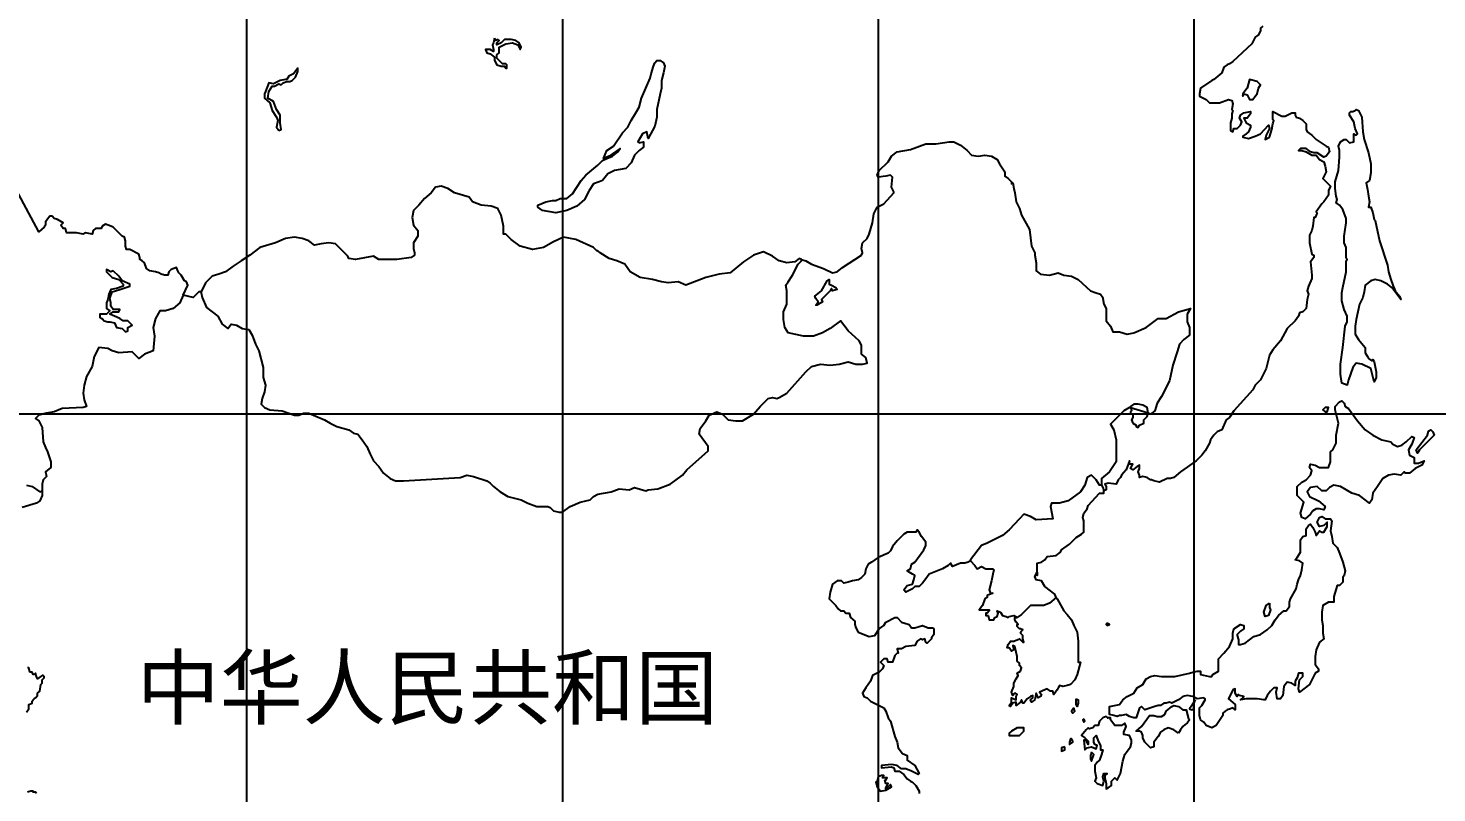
# Model space of a CAD drawing. Header units: millimetres. Extents: x 1844 to 27622, y 2629 to 17869.
# Drawn here: x 20211 to 24835, y 10247 to 12756 of the extents above; entities that cross this region are included whole.
import ezdxf
from ezdxf.enums import TextEntityAlignment as Align

# ---------------------------------------------------------------- set-up
doc = ezdxf.new("R2010")
doc.units = ezdxf.units.MM
for name, color, linetype in [('COUNTRY', 212, 'Continuous'), ('MAJOR_LAKE', 5, 'Continuous'), ('MINOR_LAKE', 7, 'Continuous'), ('OCEAN NAMES', 7, 'Continuous'), ('网格线', 251, 'Continuous')]:
    doc.layers.add(name, color=color, linetype=linetype)
doc.styles.get("Standard").update_dxf_attribs({"font": 'arial.ttf'})

msp = doc.modelspace()

# ---------------------------------------------------------------- linework, layer by layer
at = {"layer": 'COUNTRY', "linetype": 'Continuous', "lineweight": -3}
for points in [[(24264, 12763), (24256.7, 12755.7), (24256.7, 12748.4), (24249.4, 12733.8), (24238.5, 12726.5), (24227.5, 12704.6), (24165.5, 12646.2), (24154.6, 12638.9), (24147.3, 12635.2), (24136.3, 12627.9), (24129, 12609.7), (24103.5, 12587.8), (24096.2, 12584.2), (24059.7, 12558.6), (24056, 12540.4), (24056, 12533.1), (24077.9, 12522.1), (24088.9, 12511.2), (24121.7, 12511.2), (24150.9, 12522.1), (24161.9, 12518.5), (24165.5, 12507.5), (24161.9, 12489.3), (24165.5, 12485.6), (24161.9, 12474.7), (24161.9, 12460.1), (24158.2, 12445.5), (24158.2, 12419.9), (24165.5, 12416.3), (24169.2, 12427.2), (24180.1, 12427.2), (24191, 12438.2), (24194.7, 12449.1), (24187.4, 12460.1), (24191, 12471), (24202, 12478.3), (24223.9, 12482), (24223.9, 12474.7), (24212.9, 12460.1), (24202, 12460.1), (24209.3, 12445.5), (24223.9, 12438.2), (24223.9, 12430.9), (24216.6, 12416.3), (24209.3, 12409), (24198.3, 12401.7), (24198.3, 12398), (24216.6, 12394.4), (24238.5, 12401.7), (24256.7, 12409), (24282.3, 12438.2), (24285.9, 12427.2), (24275, 12405.3), (24271.3, 12390.7), (24285.9, 12398), (24293.2, 12423.6), (24296.9, 12441.8), (24300.5, 12452.8), (24296.9, 12456.4), (24296.9, 12482), (24326.1, 12467.4), (24337, 12467.4), (24358.9, 12478.3), (24366.2, 12478.3), (24369.9, 12478.3), (24369.9, 12471), (24373.5, 12463.7), (24384.5, 12460.1), (24395.4, 12452.8), (24406.4, 12441.8), (24406.4, 12423.6), (24410, 12416.3), (24424.6, 12405.3), (24439.2, 12390.7), (24472.1, 12368.8), (24479.4, 12365.2), (24483, 12350.6), (24472.1, 12336), (24464.8, 12332.3), (24442.9, 12346.9), (24431.9, 12346.9), (24421, 12350.6), (24406.4, 12361.5), (24388.1, 12361.5), (24380.8, 12354.2), (24391.8, 12354.2), (24406.4, 12350.6), (24424.6, 12339.6), (24439.2, 12339.6), (24450.2, 12325), (24464.8, 12317.7), (24468.4, 12303.1), (24472.1, 12284.9), (24461.1, 12263), (24486.7, 12237.4), (24479.4, 12222.8), (24479.4, 12208.2), (24472.1, 12197.3), (24464.8, 12186.3), (24457.5, 12179), (24439.2, 12153.5), (24442.9, 12146.2), (24439.2, 12142.5), (24435.6, 12135.2), (24431.9, 12135.2), (24428.3, 12106), (24424.6, 12091.5), (24417.3, 12076.9), (24417.3, 12051.3), (24424.6, 12014.8), (24431.9, 12011.2), (24431.9, 12003.9), (24421, 11989.3), (24424.6, 11945.5), (24424.6, 11934.5), (24413.7, 11909), (24410, 11894.4), (24413.7, 11883.4), (24410, 11865.2), (24406.4, 11836), (24395.4, 11825), (24384.5, 11821.4), (24380.8, 11810.4), (24369.9, 11795.8), (24344.3, 11770.3), (24322.4, 11730.1), (24296.9, 11700.9), (24285.9, 11682.7), (24275, 11638.9), (24256.7, 11602.4), (24253.1, 11598.8), (24238.5, 11584.2), (24231.2, 11569.6), (24169.2, 11500.2), (24154.6, 11478.3), (24143.6, 11471), (24129, 11438.2), (24114.4, 11430.9), (24103.5, 11419.9), (24092.5, 11405.3), (24088.9, 11394.4), (24074.3, 11368.8), (24063.3, 11354.2), (24045.1, 11336), (23994, 11299.5), (23972.1, 11281.2), (23961.1, 11277.6), (23950.2, 11277.6), (23924.6, 11266.6), (23906.4, 11270.3), (23899.1, 11273.9), (23895.4, 11273.9), (23884.5, 11281.2), (23869.9, 11284.9), (23858.9, 11281.2), (23858.9, 11288.5), (23855.3, 11299.5), (23858.9, 11310.4), (23858.9, 11321.4), (23851.6, 11317.7), (23837, 11306.8), (23829.7, 11310.4), (23837, 11325), (23826.1, 11325), (23826.1, 11336), (23815.1, 11306.8), (23800.5, 11288.5), (23796.9, 11281.2), (23789.6, 11273.9), (23782.3, 11259.3), (23756.7, 11263), (23745.8, 11259.3), (23749.4, 11252), (23749.4, 11241.1), (23742.1, 11237.4)], [(24198.3, 12540.4), (24198.3, 12533.1), (24202, 12540.4), (24212.9, 12536.7), (24220.2, 12522.1), (24231.2, 12522.1), (24238.5, 12533.1), (24245.8, 12540.4), (24249.4, 12558.6), (24256.7, 12569.6), (24245.8, 12580.5), (24220.2, 12587.8), (24212.9, 12558.6), (24198.3, 12540.4)], [(24567, 12485.6), (24570.6, 12489.3), (24577.9, 12485.6), (24588.9, 12463.7), (24592.5, 12416.3), (24596.2, 12390.7), (24610.8, 12346.9), (24618.1, 12310.4), (24618.1, 12281.2), (24614.4, 12255.7), (24603.5, 12248.4), (24607.1, 12226.5), (24610.8, 12204.6), (24614.4, 12186.3), (24610.8, 12168.1), (24618.1, 12168.1), (24625.4, 12149.8), (24629, 12127.9), (24632.7, 12124.3), (24647.3, 12058.6), (24672.8, 11978.3), (24676.4, 11956.4), (24683.7, 11930.9), (24691, 11912.6), (24698.3, 11894.4), (24712.9, 11876.1), (24716.6, 11865.2), (24687.4, 11905.3), (24672.8, 11916.3), (24650.9, 11927.2), (24632.7, 11930.9), (24618.1, 11927.2), (24599.8, 11912.6), (24596.2, 11890.7), (24592.5, 11872.5), (24581.6, 11850.6), (24570.6, 11799.5), (24567, 11777.6), (24567, 11752), (24577.9, 11733.8), (24599.8, 11708.2), (24599.8, 11690), (24607.1, 11679), (24610.8, 11671.7), (24621.7, 11664.4), (24625.4, 11668.1), (24629, 11660.8), (24636.3, 11627.9), (24636.3, 11609.7), (24629, 11595.1), (24618.1, 11638.9), (24588.9, 11653.5), (24570.6, 11657.1), (24559.7, 11642.5), (24545.1, 11602.4), (24541.4, 11584.2), (24523.2, 11591.5), (24519.5, 11620.6), (24519.5, 11653.5), (24526.8, 11708.2), (24534.1, 11777.6), (24541.4, 11792.2), (24541.4, 11810.4), (24530.5, 11832.3), (24523.2, 11861.5), (24523.2, 11887.1), (24526.8, 11905.3), (24537.8, 11956.4), (24537.8, 11992.9), (24541.4, 11996.6), (24537.8, 12003.9), (24537.8, 12018.5), (24537.8, 12036.7), (24530.5, 12051.3), (24530.5, 12073.2), (24537.8, 12117), (24537.8, 12131.6), (24526.8, 12160.8), (24515.9, 12175.4), (24504.9, 12182.7), (24508.6, 12193.6), (24504.9, 12204.6), (24501.3, 12230.1), (24501.3, 12252), (24512.2, 12288.5), (24515.9, 12332.3), (24515.9, 12354.2), (24512.2, 12368.8), (24519.5, 12383.4), (24530.5, 12390.7), (24537.8, 12390.7), (24548.7, 12379.8), (24563.3, 12383.4), (24563.3, 12390.7), (24563.3, 12398), (24563.3, 12409), (24570.6, 12405.3), (24574.3, 12409), (24567, 12427.2), (24563.3, 12449.1), (24548.7, 12471), (24548.7, 12478.3), (24552.4, 12482), (24559.7, 12482), (24567, 12485.6)], [(24734.8, 11398), (24753.1, 11416.3), (24760.4, 11412.6), (24753.1, 11390.7), (24742.1, 11372.5), (24745.8, 11354.2), (24760.4, 11346.9), (24760.4, 11328.7), (24775, 11328.7), (24793.2, 11336), (24785.9, 11321.4), (24764, 11310.4), (24745.8, 11295.8), (24731.2, 11295.8), (24727.5, 11299.5), (24716.6, 11288.5), (24694.7, 11292.2), (24676.4, 11288.5), (24658.2, 11277.6), (24640, 11252), (24625.4, 11230.1), (24621.7, 11208.2), (24614.4, 11197.3), (24581.6, 11222.8), (24556, 11230.1), (24519.5, 11252), (24497.6, 11255.7), (24483, 11248.4), (24472.1, 11237.4), (24457.5, 11237.4), (24442.9, 11252), (24421, 11248.4), (24410, 11233.8), (24417.3, 11219.2), (24446.5, 11204.6), (24468.4, 11186.3), (24464.8, 11175.4), (24450.2, 11179), (24439.2, 11179), (24428.3, 11171.7), (24421, 11160.8), (24402.7, 11146.2), (24391.8, 11149.8), (24388.1, 11164.4), (24399.1, 11200.9), (24377.2, 11222.8), (24377.2, 11252), (24391.8, 11266.6), (24406.4, 11273.9), (24421, 11288.5), (24424.6, 11303.1), (24417.3, 11314.1), (24421, 11325), (24435.6, 11321.4), (24450.2, 11314.1), (24479.4, 11314.1), (24486.7, 11332.3), (24486.7, 11350.6), (24486.7, 11365.2), (24494, 11372.5), (24504.9, 11394.4), (24504.9, 11419.9), (24512.2, 11460.1), (24501.3, 11503.9), (24501.3, 11514.8), (24515.9, 11529.4), (24523.2, 11533.1), (24530.5, 11525.8), (24534.1, 11514.8), (24545.1, 11507.5), (24574.3, 11467.4), (24599.8, 11438.2), (24625.4, 11419.9), (24654.6, 11405.3), (24683.7, 11398), (24691, 11390.7), (24705.6, 11383.4), (24720.2, 11387.1), (24734.8, 11398)], [(24468.4, 11511.2), (24461.1, 11503.9), (24468.4, 11496.6), (24475.7, 11496.6), (24479.4, 11511.2), (24468.4, 11511.2)], [(24811.5, 11434.5), (24815.1, 11438.2), (24822.4, 11430.9), (24826.1, 11419.9), (24822.4, 11416.3), (24778.6, 11372.5), (24771.3, 11361.5), (24767.7, 11372.5), (24804.2, 11419.9), (24807.8, 11434.5), (24811.5, 11434.5)], [(23585.2, 10887.1), (23581.6, 10898), (23548.7, 10923.6), (23537.8, 10941.8), (23519.5, 10945.5), (23515.9, 10956.4), (23523.2, 10971), (23523.2, 10960.1), (23523.2, 10967.4), (23523.2, 10992.9), (23523.2, 11000.2), (23537.8, 11003.9), (23548.7, 11011.2), (23556, 11022.1), (23585.2, 11025.8), (23599.8, 11036.7), (23603.5, 11044), (23629, 11062.3), (23650.9, 11084.2), (23669.2, 11095.1), (23676.4, 11102.4), (23676.4, 11138.9), (23672.8, 11149.8), (23676.4, 11164.4), (23687.4, 11179), (23691, 11190), (23727.5, 11230.1), (23734.8, 11230.1), (23742.1, 11230.1), (23742.1, 11237.4)], [(24468.4, 11146.2), (24486.7, 11146.2), (24490.3, 11138.9), (24486.7, 11106), (24490.3, 11087.8), (24494, 11065.9), (24508.6, 11051.3), (24515.9, 11033.1), (24526.8, 11003.9), (24534.1, 10974.7), (24530.5, 10960.1), (24526.8, 10952.8), (24526.8, 10938.2), (24515.9, 10927.2), (24508.6, 10927.2), (24497.6, 10890.7), (24497.6, 10872.5), (24479.4, 10872.5), (24461.1, 10861.5), (24457.5, 10839.6), (24457.5, 10814.1), (24461.1, 10795.8), (24461.1, 10770.3), (24464.8, 10752), (24450.2, 10741.1), (24439.2, 10715.5), (24435.6, 10693.6), (24435.6, 10668.1), (24446.5, 10653.5), (24446.5, 10646.2), (24435.6, 10638.9), (24424.6, 10617), (24417.3, 10602.4), (24384.5, 10576.9), (24380.8, 10587.8), (24384.5, 10617), (24395.4, 10627.9), (24395.4, 10638.9), (24380.8, 10638.9), (24377.2, 10624.3), (24369.9, 10613.3), (24369.9, 10598.8), (24358.9, 10606), (24344.3, 10609.7), (24333.4, 10595.1), (24329.7, 10565.9), (24322.4, 10555), (24311.5, 10555), (24307.8, 10576.9), (24311.5, 10591.5), (24300.5, 10591.5), (24289.6, 10580.5), (24278.6, 10565.9), (24271.3, 10551.3), (24267.7, 10551.3), (24245.8, 10555), (24209.3, 10555), (24191, 10551.3), (24194.7, 10555), (24202, 10562.3), (24187.4, 10565.9), (24183.7, 10569.6), (24180.1, 10562.3), (24172.8, 10573.2), (24172.8, 10587.8), (24165.5, 10584.2), (24150.9, 10555), (24172.8, 10536.7), (24172.8, 10518.5), (24165.5, 10525.8), (24158.2, 10522.1), (24147.3, 10518.5), (24140, 10514.8), (24132.7, 10507.5), (24132.7, 10500.2), (24110.8, 10467.4), (24096.2, 10460.1), (24077.9, 10467.4), (24070.6, 10478.3), (24059.7, 10485.6), (24056, 10500.2), (24056, 10525.8), (24063.3, 10533.1), (24074.3, 10551.3), (24074.3, 10555), (24070.6, 10558.6), (24048.7, 10555), (24034.1, 10562.3), (24015.9, 10565.9), (24001.3, 10562.3), (23986.7, 10551.3), (23964.8, 10540.4), (23957.5, 10544), (23946.5, 10540.4), (23939.2, 10540.4), (23928.3, 10533.1), (23921, 10533.1), (23910, 10529.4), (23877.2, 10518.5), (23866.2, 10529.4), (23858.9, 10525.8), (23848, 10492.9), (23840.7, 10492.9), (23826.1, 10496.6), (23815.1, 10503.9), (23800.5, 10500.2), (23793.2, 10500.2), (23785.9, 10496.6), (23775, 10500.2), (23760.4, 10503.9), (23760.4, 10522.1), (23760.4, 10529.4), (23793.2, 10536.7), (23804.2, 10551.3), (23818.8, 10562.3), (23840.7, 10573.2), (23851.6, 10591.5), (23869.9, 10602.4), (23880.8, 10620.6), (23895.4, 10627.9), (23910, 10631.6), (23931.9, 10627.9), (23953.8, 10627.9), (23975.7, 10627.9), (24023.2, 10638.9), (24034.1, 10642.5), (24048.7, 10646.2), (24059.7, 10646.2), (24059.7, 10635.2), (24088.9, 10627.9), (24096.2, 10627.9), (24099.8, 10635.2), (24118.1, 10646.2), (24118.1, 10686.3), (24136.3, 10704.6), (24154.6, 10726.5), (24165.5, 10752), (24165.5, 10770.3), (24169.2, 10784.9), (24191, 10799.5), (24202, 10795.8), (24202, 10784.9), (24191, 10777.6), (24180.1, 10766.6), (24180.1, 10763), (24183.7, 10748.4), (24183.7, 10733.8), (24191, 10733.8), (24205.6, 10737.4), (24220.2, 10748.4), (24234.8, 10759.3), (24256.7, 10766.6), (24278.6, 10781.2), (24293.2, 10795.8), (24304.2, 10814.1), (24315.1, 10828.7), (24333.4, 10843.3), (24340.7, 10843.3), (24351.6, 10857.9), (24351.6, 10872.5), (24355.3, 10883.4), (24373.5, 10916.3), (24377.2, 10930.9), (24380.8, 10945.5), (24388.1, 10960.1), (24391.8, 10978.3), (24395.4, 11000.2), (24384.5, 11007.5), (24369.9, 11011.2), (24377.2, 11018.5), (24388.1, 11036.7), (24388.1, 11076.9), (24395.4, 11087.8), (24406.4, 11091.5), (24406.4, 11113.3), (24413.7, 11124.3), (24421, 11127.9), (24428.3, 11117), (24435.6, 11102.4), (24439.2, 11091.5), (24450.2, 11106), (24457.5, 11102.4), (24464.8, 11102.4), (24475.7, 11120.6), (24475.7, 11135.2), (24464.8, 11124.3), (24450.2, 11120.6), (24442.9, 11135.2), (24450.2, 11149.8), (24457.5, 11153.5), (24468.4, 11146.2)], [(23304.2, 11007.5), (23296.9, 11003.9), (23285.9, 11000.2), (23271.3, 11000.2), (23245.8, 10989.3), (23238.5, 11000.2), (23231.2, 10992.9), (23212.9, 10982), (23169.2, 10963.7), (23158.2, 10949.1), (23147.3, 10934.5), (23136.3, 10923.6), (23121.7, 10923.6), (23114.4, 10916.3), (23092.5, 10905.3), (23085.2, 10912.6), (23096.2, 10927.2), (23114.4, 10930.9), (23118.1, 10945.5), (23121.7, 10960.1), (23114.4, 10963.7), (23103.5, 10971), (23096.2, 10974.7), (23107.1, 10982), (23110.8, 10996.6), (23121.7, 11003.9), (23150.9, 11044), (23158.2, 11058.6), (23158.2, 11069.6), (23143.6, 11087.8), (23136.3, 11102.4), (23129, 11109.7), (23125.4, 11102.4), (23096.2, 11102.4), (23085.2, 11095.1), (23063.3, 11073.2), (23048.7, 11055), (23041.4, 11040.4), (23034.1, 11033.1), (23001.3, 11018.5), (22979.4, 11003.9), (22968.4, 10996.6), (22961.1, 10982), (22957.5, 10963.7), (22946.5, 10952.8), (22935.6, 10945.5), (22917.3, 10941.8), (22902.7, 10938.2), (22888.1, 10934.5), (22880.8, 10941.8), (22866.2, 10941.8), (22851.6, 10930.9), (22844.3, 10905.3), (22840.7, 10883.4), (22862.6, 10861.5), (22869.9, 10850.6), (22877.2, 10843.3), (22888.1, 10843.3), (22895.4, 10836), (22906.4, 10836), (22910, 10821.4), (22924.6, 10810.4), (22924.6, 10799.5), (22928.3, 10788.5), (22935.6, 10773.9), (22972.1, 10759.3), (22990.3, 10763), (23004.9, 10784.9), (23019.5, 10795.8), (23026.8, 10806.8), (23056, 10821.4), (23063.3, 10821.4), (23077.9, 10806.8), (23088.9, 10803.1), (23103.5, 10799.5), (23110.8, 10788.5), (23121.7, 10788.5), (23136.3, 10792.2), (23147.3, 10795.8), (23165.5, 10788.5), (23180.1, 10788.5), (23183.7, 10784.9), (23183.7, 10766.6), (23176.4, 10755.7), (23176.4, 10752), (23161.9, 10737.4), (23158.2, 10741.1), (23154.6, 10752), (23147.3, 10748.4), (23140, 10752), (23129, 10744.7), (23121.7, 10730.1), (23092.5, 10726.5), (23077.9, 10719.2), (23063.3, 10719.2), (23067, 10704.6), (23063.3, 10704.6), (23056, 10697.3), (23048.7, 10675.4), (23034.1, 10675.4), (23030.5, 10686.3), (23019.5, 10686.3), (23008.6, 10675.4), (23019.5, 10664.4), (23015.9, 10653.5), (23004.9, 10642.5), (22983, 10631.6), (22975.7, 10613.3), (22961.1, 10591.5), (22950.2, 10573.2), (22953.8, 10562.3), (22964.8, 10558.6), (22975.7, 10547.7), (23019.5, 10525.8), (23026.8, 10514.8), (23034.1, 10492.9), (23041.4, 10482), (23056, 10430.9), (23063.3, 10412.6), (23067, 10394.4), (23081.6, 10376.1), (23096.2, 10368.8), (23096.2, 10354.2), (23121.7, 10336), (23136.3, 10310.4), (23132.7, 10306.8), (23110.8, 10317.7), (23092.5, 10325), (23077.9, 10325), (23063.3, 10336), (23045.1, 10339.6), (23012.2, 10336), (23012.2, 10328.7), (23045.1, 10332.3), (23052.4, 10328.7), (23056, 10317.7), (23070.6, 10317.7), (23085.2, 10306.8), (23096.2, 10292.2), (23107.1, 10284.9), (23114.4, 10281.2), (23125.4, 10270.3), (23136.3, 10252), (23136.3, 10244.7)], [(23304.2, 11007.5), (23318.8, 10992.9), (23326.1, 10982), (23340.7, 10989.3), (23355.3, 10982), (23377.2, 10982), (23380.8, 10978.3), (23377.2, 10963.7), (23373.5, 10941.8), (23366.2, 10912.6), (23369.9, 10901.7), (23377.2, 10901.7), (23358.9, 10894.4), (23358.9, 10887.1), (23351.6, 10883.4), (23344.3, 10861.5), (23333.4, 10846.9), (23355.3, 10846.9), (23366.2, 10846.9), (23366.2, 10843.3), (23358.9, 10836), (23355.3, 10836), (23355.3, 10828.7), (23362.6, 10828.7), (23366.2, 10814.1), (23369.9, 10814.1), (23380.8, 10814.1), (23384.5, 10821.4), (23391.8, 10825), (23395.4, 10836), (23391.8, 10843.3), (23402.7, 10839.6), (23410, 10828.7), (23421, 10825), (23428.3, 10821.4), (23431.9, 10825), (23446.5, 10828.7), (23457.5, 10821.4)], [(23585.2, 10887.1), (23588.9, 10883.4), (23610.8, 10843.3), (23621.7, 10832.3), (23636.3, 10814.1), (23643.6, 10795.8), (23654.6, 10773.9), (23658.2, 10744.7), (23658.2, 10700.9), (23658.2, 10675.4), (23665.5, 10675.4), (23654.6, 10635.2), (23647.3, 10617), (23632.7, 10602.4), (23621.7, 10598.8), (23607.1, 10595.1), (23596.2, 10598.8), (23592.5, 10591.5), (23588.9, 10584.2), (23577.9, 10569.6), (23574.3, 10580.5), (23567, 10580.5), (23556, 10587.8), (23548.7, 10584.2), (23530.5, 10576.9), (23537.8, 10569.6), (23534.1, 10562.3), (23526.8, 10558.6), (23523.2, 10565.9), (23519.5, 10573.2), (23515.9, 10551.3), (23508.6, 10547.7), (23504.9, 10544), (23501.3, 10551.3), (23508.6, 10558.6), (23508.6, 10565.9), (23501.3, 10562.3), (23490.3, 10555), (23479.4, 10540.4), (23475.7, 10540.4), (23472.1, 10551.3), (23468.4, 10544), (23453.8, 10533.1), (23453.8, 10544), (23442.9, 10540.4), (23435.6, 10529.4), (23431.9, 10533.1), (23439.2, 10544), (23439.2, 10558.6), (23453.8, 10551.3), (23453.8, 10562.3), (23457.5, 10569.6), (23450.2, 10573.2), (23442.9, 10565.9), (23439.2, 10576.9), (23446.5, 10595.1), (23446.5, 10606), (23453.8, 10620.6), (23461.1, 10631.6), (23457.5, 10638.9), (23468.4, 10646.2), (23472.1, 10657.1), (23464.8, 10664.4), (23464.8, 10671.7), (23457.5, 10679), (23457.5, 10693.6), (23453.8, 10708.2), (23450.2, 10726.5), (23442.9, 10730.1), (23446.5, 10715.5), (23439.2, 10711.9), (23431.9, 10722.8), (23424.6, 10722.8), (23428.3, 10733.8), (23435.6, 10744.7), (23446.5, 10744.7), (23464.8, 10752), (23475.7, 10741.1), (23479.4, 10741.1), (23475.7, 10752), (23475.7, 10763), (23468.4, 10770.3), (23472.1, 10777.6), (23475.7, 10781.2), (23468.4, 10784.9), (23464.8, 10784.9), (23457.5, 10792.2), (23457.5, 10799.5), (23461.1, 10799.5), (23453.8, 10806.8), (23450.2, 10814.1), (23450.2, 10821.4), (23457.5, 10821.4)], [(24285.9, 10868.8), (24285.9, 10854.2), (24289.6, 10846.9), (24282.3, 10828.7), (24271.3, 10825), (24267.7, 10839.6), (24275, 10861.5), (24285.9, 10868.8)], [(23753.1, 10803.1), (23749.4, 10799.5), (23749.4, 10799.5), (23753.1, 10795.8), (23760.4, 10799.5), (23753.1, 10803.1)], [(23650.9, 10555), (23658.2, 10551.3), (23658.2, 10540.4), (23654.6, 10529.4), (23650.9, 10536.7), (23650.9, 10547.7), (23650.9, 10555)], [(24041.4, 10551.3), (24030.5, 10533.1), (24023.2, 10522.1), (24030.5, 10518.5), (24037.8, 10522.1), (24037.8, 10536.7), (24041.4, 10551.3)], [(23643.6, 10525.8), (23636.3, 10514.8), (23640, 10507.5), (23647.3, 10514.8), (23643.6, 10525.8)], [(23986.7, 10441.8), (23972.1, 10452.8), (23953.8, 10460.1), (23939.2, 10452.8), (23928.3, 10445.5), (23921, 10430.9), (23906.4, 10412.6), (23906.4, 10398), (23895.4, 10394.4), (23884.5, 10405.3), (23877.2, 10412.6), (23869.9, 10427.2), (23869.9, 10434.5), (23866.2, 10445.5), (23858.9, 10449.1), (23848, 10449.1), (23866.2, 10463.7), (23891.8, 10500.2), (23906.4, 10500.2), (23917.3, 10496.6), (23931.9, 10496.6), (23942.9, 10503.9), (23946.5, 10514.8), (23964.8, 10529.4), (23972.1, 10533.1), (23986.7, 10529.4), (24001.3, 10518.5), (24012.2, 10518.5), (24019.5, 10489.3), (24023.2, 10485.6), (24015.9, 10474.7), (24008.6, 10471), (24001.3, 10463.7), (23994, 10452.8), (23986.7, 10441.8)], [(23439.2, 10449.1), (23431.9, 10441.8), (23431.9, 10434.5), (23446.5, 10434.5), (23464.8, 10434.5), (23479.4, 10449.1), (23479.4, 10460.1), (23457.5, 10460.1), (23439.2, 10449.1)], [(23753.1, 10492.9), (23756.7, 10492.9), (23749.4, 10496.6), (23738.5, 10492.9), (23727.5, 10482), (23723.9, 10467.4), (23712.9, 10467.4), (23705.6, 10460.1), (23694.7, 10456.4), (23691, 10460.1), (23683.7, 10452.8), (23669.2, 10434.5), (23680.1, 10427.2), (23691, 10416.3), (23691, 10405.3), (23683.7, 10419.9), (23676.4, 10419.9), (23680.1, 10387.1), (23687.4, 10394.4), (23702, 10398), (23716.6, 10390.7), (23720.2, 10401.7), (23712.9, 10405.3), (23709.3, 10412.6), (23709.3, 10427.2), (23716.6, 10434.5), (23723.9, 10416.3), (23731.2, 10401.7), (23731.2, 10387.1), (23738.5, 10387.1), (23734.8, 10372.5), (23727.5, 10354.2), (23720.2, 10346.9), (23712.9, 10336), (23712.9, 10317.7), (23716.6, 10295.8), (23712.9, 10284.9), (23720.2, 10277.6), (23738.5, 10270.3), (23742.1, 10284.9), (23738.5, 10299.5), (23742.1, 10310.4), (23753.1, 10310.4), (23745.8, 10303.1), (23745.8, 10295.8), (23749.4, 10277.6), (23749.4, 10259.3), (23756.7, 10263), (23767.7, 10270.3), (23767.7, 10284.9), (23778.6, 10295.8), (23785.9, 10288.5), (23796.9, 10310.4), (23804.2, 10350.6), (23811.5, 10372.5), (23818.8, 10383.4), (23829.7, 10398), (23833.4, 10409), (23833.4, 10419.9), (23826.1, 10434.5), (23807.8, 10438.2), (23807.8, 10445.5), (23815.1, 10463.7), (23811.5, 10474.7), (23800.5, 10467.4), (23778.6, 10467.4), (23764, 10485.6), (23764, 10492.9), (23753.1, 10492.9)], [(23676.4, 10489.3), (23672.8, 10485.6), (23676.4, 10478.3), (23680.1, 10482), (23676.4, 10489.3)], [(23640, 10416.3), (23636.3, 10423.6), (23632.7, 10423.6), (23629, 10412.6), (23629, 10405.3), (23640, 10412.6), (23640, 10416.3)], [(23614.4, 10398), (23603.5, 10394.4), (23603.5, 10383.4), (23614.4, 10387.1), (23614.4, 10398)], [(23702, 10379.8), (23698.3, 10368.8), (23698.3, 10357.9), (23702, 10350.6), (23709.3, 10372.5), (23702, 10379.8)]]:
    msp.add_lwpolyline(points, dxfattribs=at)
at = {"layer": 'COUNTRY', "lineweight": -3, "flags": 128}
for points in [[(20778.6, 11890.7), (20771.3, 11890.7), (20753.1, 11872.5), (20720.2, 11879.8), (20734.8, 11912.6), (20731.2, 11923.6), (20723.9, 11927.2), (20712.9, 11945.5), (20705.6, 11952.8), (20702, 11960.1), (20698.3, 11971), (20680.1, 11963.7), (20672.8, 11956.4), (20669.2, 11945.5), (20658.2, 11945.5), (20647.3, 11949.1), (20640, 11952.8), (20629, 11956.4), (20610.8, 11960.1), (20599.8, 11967.4), (20592.5, 11985.6), (20585.2, 11992.9), (20577.9, 11996.6), (20577.9, 12003.9), (20574.3, 12014.8), (20545.1, 12029.4), (20534.1, 12029.4), (20530.5, 12040.4), (20530.5, 12047.7), (20530.5, 12058.6), (20526.8, 12069.6), (20519.5, 12073.2), (20504.9, 12087.8), (20497.6, 12095.1), (20490.3, 12102.4), (20483, 12106), (20464.8, 12113.3), (20453.8, 12106), (20450.2, 12098.8), (20439.2, 12098.8), (20431.9, 12098.8), (20424.6, 12091.5), (20421, 12080.5), (20399.1, 12084.2), (20391.8, 12080.5), (20369.9, 12084.2), (20337, 12084.2), (20333.4, 12098.8), (20326.1, 12098.8), (20318.8, 12109.7), (20326.1, 12117), (20307.8, 12127.9), (20296.9, 12131.6), (20289.6, 12138.9), (20282.3, 12138.9), (20267.7, 12120.6), (20267.7, 12109.7), (20264, 12102.4), (20245.8, 12087.8), (20096.2, 12365.2)], [(22749.4, 11996.6), (22764, 11992.9), (22782.3, 11982), (22822.4, 11967.4), (22851.6, 11952.8), (22866.2, 11956.4), (22884.5, 11971), (22946.5, 12011.2), (22950.2, 12018.5), (22946.5, 12033.1), (22950.2, 12051.3), (22964.8, 12065.9), (22972.1, 12080.5), (22983, 12117), (22986.7, 12146.2), (22997.6, 12168.1), (23019.5, 12179), (23052.4, 12215.5), (23052.4, 12219.2), (23045.1, 12233.8), (23048.7, 12266.6), (23041.4, 12273.9), (23026.8, 12270.3), (23001.3, 12266.6), (22997.6, 12273.9), (23004.9, 12288.5), (23034.1, 12317.7), (23045.1, 12336), (23063.3, 12350.6), (23107.1, 12357.9), (23158.2, 12376.1), (23191, 12376.1), (23234.8, 12383.4), (23249.4, 12383.4), (23271.3, 12372.5), (23293.2, 12354.2), (23307.8, 12339.6), (23329.7, 12336), (23351.6, 12339.6), (23373.5, 12336), (23391.8, 12325), (23399.1, 12310.4), (23417.3, 12284.9), (23417.3, 12270.3), (23428.3, 12263), (23439.2, 12252), (23439.2, 12244.7), (23442.9, 12248.4), (23446.5, 12230.1), (23450.2, 12215.5), (23453.8, 12186.3), (23464.8, 12164.4), (23472.1, 12142.5), (23497.6, 12095.1), (23504.9, 12040.4), (23515.9, 12018.5), (23515.9, 12011.2), (23519.5, 11985.6), (23519.5, 11960.1), (23534.1, 11949.1), (23563.3, 11945.5), (23592.5, 11952.8), (23610.8, 11945.5), (23636.3, 11941.8), (23658.2, 11930.9), (23698.3, 11894.4), (23716.6, 11887.1), (23731.2, 11883.4), (23738.5, 11872.5), (23738.5, 11868.8), (23742.1, 11850.6), (23749.4, 11836), (23749.4, 11817.7), (23749.4, 11795.8), (23764, 11777.6), (23771.3, 11759.3), (23793.2, 11759.3), (23818.8, 11752), (23840.7, 11755.7), (23880.8, 11773.9), (23921, 11803.1), (23946.5, 11803.1), (23986.7, 11825), (24026.8, 11836), (24015.9, 11817.7), (24015.9, 11792.2), (24023.2, 11773.9), (24023.2, 11748.4), (24004.9, 11733.8), (23990.3, 11719.2), (23983, 11693.6), (23968.4, 11649.8), (23957.5, 11598.8), (23931.9, 11547.7), (23917.3, 11525.8), (23910, 11500.2), (23895.4, 11489.3), (23888.1, 11492.9), (23826.1, 11511.2), (23807.8, 11500.2), (23764, 11456.4), (23775, 11438.2), (23782.3, 11405.3), (23782.3, 11332.3), (23760.4, 11299.5), (23734.8, 11277.6), (23734.8, 11255.7), (23738.5, 11248.4), (23742.1, 11237.4)], [(20720.2, 11879.8), (20709.3, 11854.2), (20687.4, 11836), (20661.9, 11828.7), (20643.6, 11828.7), (20629, 11803.1), (20621.7, 11773.9), (20625.4, 11744.7), (20621.7, 11697.3), (20592.5, 11686.3), (20574.3, 11671.7), (20563.3, 11682.7), (20552.4, 11693.6), (20508.6, 11690), (20486.7, 11697.3), (20472.1, 11704.6), (20442.9, 11708.2), (20428.3, 11679), (20421, 11646.2), (20402.7, 11613.3), (20395.4, 11584.2), (20391.8, 11558.6), (20395.4, 11536.7), (20402.7, 11514.8), (20391.8, 11511.2), (20322.4, 11507.5), (20296.9, 11496.6), (20271.3, 11492.9), (20245.8, 11485.6), (20234.8, 11474.7), (20245.8, 11467.4), (20256.7, 11445.5), (20260.4, 11398), (20267.7, 11379.8), (20275, 11365.2), (20285.9, 11332.3), (20285.9, 11314.1), (20267.7, 11299.5), (20271.3, 11284.9), (20260.4, 11273.9), (20256.7, 11259.3), (20256.7, 11237.4)], [(23734.8, 11255.7), (23727.5, 11255.7), (23716.6, 11273.9), (23702, 11288.5), (23687.4, 11281.2), (23680.1, 11255.7), (23665.5, 11233.8), (23625.4, 11204.6), (23596.2, 11197.3), (23570.6, 11197.3), (23567, 11186.3), (23574.3, 11146.2), (23519.5, 11142.5), (23501.3, 11153.5), (23479.4, 11160.8), (23464.8, 11146.2), (23431.9, 11109.7), (23410, 11091.5), (23358.9, 11065.9), (23340.7, 11058.6), (23304.2, 11011.2), (23304.2, 11007.5)], [(20205.6, 11255.7), (20223.9, 11252), (20249.4, 11233.8), (20256.7, 11237.4), (20256.7, 11222.8), (20249.4, 11204.6), (20238.5, 11197.3), (20191, 11182.7)], [(23585.2, 10887.1), (23563.3, 10868.8), (23545.1, 10861.5), (23523.2, 10861.5), (23501.3, 10861.5), (23472.1, 10832.3), (23457.5, 10821.4)], [(20205.6, 10511.2), (20212.9, 10522.1), (20212.9, 10536.7), (20223.9, 10540.4), (20223.9, 10544), (20223.9, 10547.7), (20227.5, 10551.3), (20231.2, 10555), (20234.8, 10558.6), (20242.1, 10565.9), (20242.1, 10573.2), (20249.4, 10580.5), (20253.1, 10602.4), (20256.7, 10606), (20256.7, 10617), (20264, 10624.3), (20264, 10627.9), (20260.4, 10631.6), (20256.7, 10631.6), (20245.8, 10624.3), (20242.1, 10620.6), (20238.5, 10627.9), (20234.8, 10638.9), (20231.2, 10635.2), (20227.5, 10635.2), (20223.9, 10642.5), (20220.2, 10642.5), (20216.6, 10642.5), (20212.9, 10657.1), (20209.3, 10657.1)], [(20238.5, 10244.7), (20234.8, 10248.4), (20227.5, 10248.4), (20227.5, 10252), (20220.2, 10252), (20209.3, 10248.4)]]:
    msp.add_lwpolyline(points, dxfattribs=at)
msp.add_lwpolyline([(20778.6, 11890.7), (20778.6, 11887.1), (20782.3, 11872.5), (20796.9, 11839.6), (20833.4, 11810.4), (20848, 11784.9), (20866.2, 11770.3), (20877.2, 11784.9), (20895.4, 11781.2), (20913.7, 11770.3), (20935.6, 11766.6), (20946.5, 11748.4), (20957.5, 11719.2), (20968.4, 11697.3), (20983, 11642.5), (20983, 11609.7), (20990.3, 11584.2), (20986.7, 11562.3), (20979.4, 11540.4), (20975.7, 11522.1), (20986.7, 11511.2), (21004.9, 11503.9), (21045.1, 11500.2), (21085.2, 11485.6), (21099.8, 11485.6), (21114.4, 11492.9), (21132.7, 11492.9), (21147.3, 11485.6), (21183.7, 11471), (21202, 11460.1), (21223.9, 11449.1), (21264, 11438.2), (21278.6, 11427.2), (21293.2, 11423.6), (21307.8, 11405.3), (21322.4, 11383.4), (21333.4, 11357.9), (21344.3, 11336), (21362.6, 11317.7), (21377.2, 11295.8), (21399.1, 11277.6), (21417.3, 11270.3), (21442.9, 11270.3), (21629, 11281.2), (21650.9, 11288.5), (21672.8, 11284.9), (21716.6, 11270.3), (21727.5, 11263), (21738.5, 11252), (21760.4, 11233.8), (21785.9, 11219.2), (21829.7, 11208.2), (21851.6, 11197.3), (21880.8, 11186.3), (21917.3, 11186.3), (21924.6, 11182.7), (21935.6, 11171.7), (21953.8, 11168.1), (21964.8, 11168.1), (21990.3, 11186.3), (22023.2, 11200.9), (22041.4, 11204.6), (22056, 11208.2), (22067, 11219.2), (22081.6, 11226.5), (22125.4, 11233.8), (22150.9, 11244.7), (22183.7, 11241.1), (22202, 11248.4), (22238.5, 11237.4), (22245.8, 11241.1), (22278.6, 11244.7), (22318.8, 11259.3), (22333.4, 11270.3), (22358.9, 11288.5), (22373.5, 11306.8), (22442.9, 11368.8), (22442.9, 11383.4), (22413.7, 11423.6), (22417.3, 11441.8), (22435.6, 11467.4), (22446.5, 11485.6), (22472.1, 11496.6), (22490.3, 11489.3), (22508.6, 11471), (22534.1, 11467.4), (22556, 11467.4), (22592.5, 11489.3), (22614.4, 11514.8), (22640, 11540.4), (22654.6, 11544), (22669.2, 11540.4), (22676.4, 11544), (22702, 11558.6), (22764, 11627.9), (22782.3, 11646.2), (22811.5, 11653.5), (22844.3, 11649.8), (22873.5, 11653.5), (22902.7, 11660.8), (22928.3, 11653.5), (22950.2, 11653.5), (22964.8, 11657.1), (22961.1, 11675.4), (22946.5, 11686.3), (22946.5, 11697.3), (22946.5, 11715.5), (22939.2, 11730.1), (22902.7, 11763), (22888.1, 11781.2), (22877.2, 11795.8), (22844.3, 11770.3), (22818.8, 11755.7), (22789.6, 11744.7), (22756.7, 11744.7), (22705.6, 11755.7), (22694.7, 11773.9), (22691, 11799.5), (22691, 11825), (22702, 11850.6), (22702, 11872.5), (22702, 11894.4), (22698.3, 11912.6), (22705.6, 11923.6), (22720.2, 11945.5), (22738.5, 11982), (22749.4, 11992.9), (22749.4, 11996.6), (22742.1, 12000.2), (22727.5, 11989.3), (22702, 11985.6), (22676.4, 11992.9), (22654.6, 12007.5), (22625.4, 12022.1), (22592.5, 12011.2), (22559.7, 11989.3), (22515.9, 11952.8), (22479.4, 11949.1), (22435.6, 11938.2), (22369.9, 11912.6), (22344.3, 11923.6), (22311.5, 11919.9), (22289.6, 11923.6), (22260.4, 11930.9), (22220.2, 11938.2), (22187.4, 11956.4), (22169.2, 11982), (22143.6, 11992.9), (22118.1, 12000.2), (22088.9, 12018.5), (22081.6, 12025.8), (22077.9, 12025.8), (22067, 12036.7), (22008.6, 12062.3), (21968.4, 12069.6), (21935.6, 12055), (21902.7, 12036.7), (21866.2, 12029.4), (21826.1, 12040.4), (21796.9, 12062.3), (21778.6, 12080.5), (21771.3, 12080.5), (21771.3, 12106), (21764, 12142.5), (21753.1, 12164.4), (21731.2, 12171.7), (21698.3, 12175.4), (21669.2, 12186.3), (21658.2, 12200.9), (21610.8, 12215.5), (21588.9, 12230.1), (21567, 12237.4), (21548.7, 12233.8), (21534.1, 12215.5), (21512.2, 12197.3), (21494, 12175.4), (21475.7, 12157.1), (21472.1, 12135.2), (21475.7, 12109.7), (21490.3, 12091.5), (21490.3, 12073.2), (21475.7, 12051.3), (21475.7, 12033.1), (21479.4, 12018.5), (21479.4, 12011.2), (21468.4, 12003.9), (21421, 11996.6), (21362.6, 11996.6), (21344.3, 12007.5), (21285.9, 11996.6), (21264, 12000.2), (21260.4, 12007.5), (21220.2, 12047.7), (21198.3, 12051.3), (21172.8, 12047.7), (21150.9, 12044), (21132.7, 12058.6), (21110.8, 12065.9), (21085.2, 12069.6), (21056, 12065.9), (21023.2, 12051.3), (20972.1, 12036.7), (20939.2, 12011.2), (20910, 11992.9), (20884.5, 11974.7), (20858.9, 11956.4), (20837, 11949.1), (20815.1, 11941.8), (20793.2, 11919.9)], close=True, dxfattribs=at)
at = {"layer": 'MAJOR_LAKE', "linetype": 'Continuous', "lineweight": -3}
msp.add_lwpolyline([(22282.3, 12649.8), (22285.9, 12649.8), (22296.9, 12642.5), (22300.5, 12631.6), (22296.9, 12609.7), (22289.6, 12584.2), (22289.6, 12558.6), (22285.9, 12540.4), (22275, 12489.3), (22275, 12463.7), (22267.7, 12434.5), (22245.8, 12394.4), (22242.1, 12416.3), (22227.5, 12409), (22212.9, 12383.4), (22216.6, 12379.8), (22231.2, 12383.4), (22231.2, 12365.2), (22216.6, 12354.2), (22202, 12339.6), (22191, 12314.1), (22172.8, 12295.8), (22136.3, 12288.5), (22114.4, 12277.6), (22096.2, 12255.7), (22085.2, 12252), (22067, 12244.7), (22052.4, 12222.8), (22037.8, 12193.6), (22012.2, 12171.7), (21979.4, 12157.1), (21942.9, 12149.8), (21899.1, 12157.1), (21884.5, 12168.1), (21884.5, 12175.4), (21910, 12186.3), (21931.9, 12190), (21942.9, 12190), (21957.5, 12197.3), (21979.4, 12197.3), (21997.6, 12211.9), (22026.8, 12255.7), (22041.4, 12273.9), (22081.6, 12306.8), (22096.2, 12321.4), (22110.8, 12328.7), (22129, 12336), (22147.3, 12350.6), (22154.6, 12361.5), (22118.1, 12336), (22099.8, 12328.7), (22110.8, 12354.2), (22132.7, 12368.8), (22161.9, 12412.6), (22180.1, 12430.9), (22191, 12452.8), (22205.6, 12478.3), (22216.6, 12496.6), (22223.9, 12525.8), (22253.1, 12591.5), (22256.7, 12606), (22264, 12631.6), (22267.7, 12642.5), (22275, 12649.8), (22282.3, 12649.8)], dxfattribs=at)
at = {"layer": 'MINOR_LAKE', "linetype": 'Continuous', "lineweight": -3}
for points in [[(21742.1, 12722.8), (21738.5, 12708.2), (21734.8, 12700.9), (21738.5, 12686.3), (21738.5, 12679), (21727.5, 12686.3), (21712.9, 12686.3), (21716.6, 12675.4), (21727.5, 12671.7), (21742.1, 12660.8), (21742.1, 12649.8), (21749.4, 12635.2), (21764, 12631.6), (21775, 12631.6), (21778.6, 12624.3), (21782.3, 12624.3), (21782.3, 12635.2), (21778.6, 12638.9), (21767.7, 12638.9), (21749.4, 12657.1), (21749.4, 12668.1), (21756.7, 12675.4), (21756.7, 12693.6), (21778.6, 12704.6), (21800.5, 12708.2), (21818.8, 12700.9), (21822.4, 12693.6), (21826.1, 12686.3), (21829.7, 12693.6), (21822.4, 12708.2), (21811.5, 12715.5), (21796.9, 12719.2), (21775, 12719.2), (21764, 12708.2), (21749.4, 12700.9), (21749.4, 12708.2), (21756.7, 12715.5), (21753.1, 12719.2), (21745.8, 12715.5), (21742.1, 12722.8)], [(21034.1, 12419.9), (21041.4, 12423.6), (21037.8, 12445.5), (21037.8, 12471), (21026.8, 12489.3), (21015.9, 12514.8), (20997.6, 12525.8), (21001.3, 12547.7), (21012.2, 12565.9), (21019.5, 12565.9), (21034.1, 12573.2), (21041.4, 12569.6), (21048.7, 12576.9), (21059.7, 12580.5), (21070.6, 12580.5), (21077.9, 12584.2), (21088.9, 12595.1), (21096.2, 12613.3), (21096.2, 12624.3), (21081.6, 12606), (21067, 12598.8), (21059.7, 12587.8), (21056, 12587.8), (21037.8, 12584.2), (21015.9, 12573.2), (21001.3, 12576.9), (20990.3, 12547.7), (20986.7, 12540.4), (20986.7, 12525.8), (21004.9, 12511.2), (21012.2, 12485.6), (21026.8, 12463.7), (21030.5, 12452.8), (21026.8, 12430.9), (21034.1, 12419.9)], [(20490.3, 11960.1), (20483, 11956.4), (20468.4, 11963.7), (20468.4, 11956.4), (20486.7, 11938.2), (20508.6, 11930.9), (20523.2, 11916.3), (20523.2, 11909), (20501.3, 11901.7), (20483, 11898), (20475.7, 11883.4), (20472.1, 11865.2), (20468.4, 11854.2), (20468.4, 11836), (20479.4, 11828.7), (20468.4, 11817.7), (20461.1, 11817.7), (20446.5, 11817.7), (20446.5, 11810.4), (20446.5, 11806.8), (20450.2, 11803.1), (20453.8, 11803.1), (20461.1, 11795.8), (20472.1, 11792.2), (20479.4, 11792.2), (20494, 11788.5), (20501.3, 11773.9), (20519.5, 11770.3), (20530.5, 11759.3), (20537.8, 11763), (20537.8, 11773.9), (20552.4, 11781.2), (20537.8, 11795.8), (20523.2, 11795.8), (20512.2, 11803.1), (20494, 11810.4), (20479.4, 11817.7), (20490.3, 11825), (20508.6, 11825), (20512.2, 11832.3), (20501.3, 11832.3), (20490.3, 11832.3), (20483, 11843.3), (20483, 11854.2), (20479.4, 11868.8), (20486.7, 11890.7), (20512.2, 11898), (20545.1, 11909), (20545.1, 11916.3), (20519.5, 11927.2), (20508.6, 11941.8), (20490.3, 11960.1)], [(22796.9, 11868.8), (22793.2, 11876.1), (22815.1, 11894.4), (22833.4, 11927.2), (22840.7, 11930.9), (22840.7, 11916.3), (22848, 11912.6), (22862.6, 11905.3), (22866.2, 11898), (22851.6, 11894.4), (22848, 11901.7), (22844.3, 11894.4), (22815.1, 11865.2), (22818.8, 11857.9), (22800.5, 11846.9), (22796.9, 11846.9), (22804.2, 11857.9), (22796.9, 11868.8)], [(23888.1, 11492.9), (23884.5, 11511.2), (23869.9, 11518.5), (23855.3, 11522.1), (23840.7, 11522.1), (23829.7, 11514.8), (23833.4, 11500.2), (23829.7, 11496.6), (23829.7, 11492.9), (23837, 11489.3), (23837, 11478.3), (23833.4, 11471), (23837, 11460.1), (23848, 11452.8), (23848, 11449.1), (23855.3, 11445.5), (23858.9, 11452.8), (23873.5, 11460.1), (23873.5, 11471), (23884.5, 11482), (23888.1, 11492.9)], [(22997.6, 10266.6), (23008.6, 10252), (23026.8, 10255.7), (23045.1, 10266.6), (23041.4, 10273.9), (23026.8, 10259.3), (23026.8, 10263), (23034.1, 10277.6), (23026.8, 10277.6), (23023.2, 10288.5), (23026.8, 10288.5), (23030.5, 10295.8), (23023.2, 10295.8), (23015.9, 10295.8), (23019.5, 10303.1), (23012.2, 10303.1), (23001.3, 10299.5), (22997.6, 10284.9), (22994, 10281.2), (22997.6, 10266.6)]]:
    msp.add_lwpolyline(points, dxfattribs=at)
at = {"layer": '网格线', "linetype": 'Continuous'}
for points in [[(20928.3, 17638.9), (20928.3, 2828.7)], [(21964.8, 17638.9), (21964.8, 2828.7)], [(23001.3, 17638.9), (23001.3, 2828.7)], [(24037.8, 17638.9), (24037.8, 2828.7)], [(27147.3, 11489.3), (2271.3, 11489.3)]]:
    msp.add_lwpolyline(points, dxfattribs=at)

# ---------------------------------------------------------------- texts
at = {"layer": 'OCEAN NAMES', "color": 1, "linetype": 'Continuous'}
msp.add_text('中华人民共和国', height=200, dxfattribs=at).set_placement((21521.7, 10591.9), align=Align.MIDDLE_CENTER)

doc.saveas('drawing.dxf')
